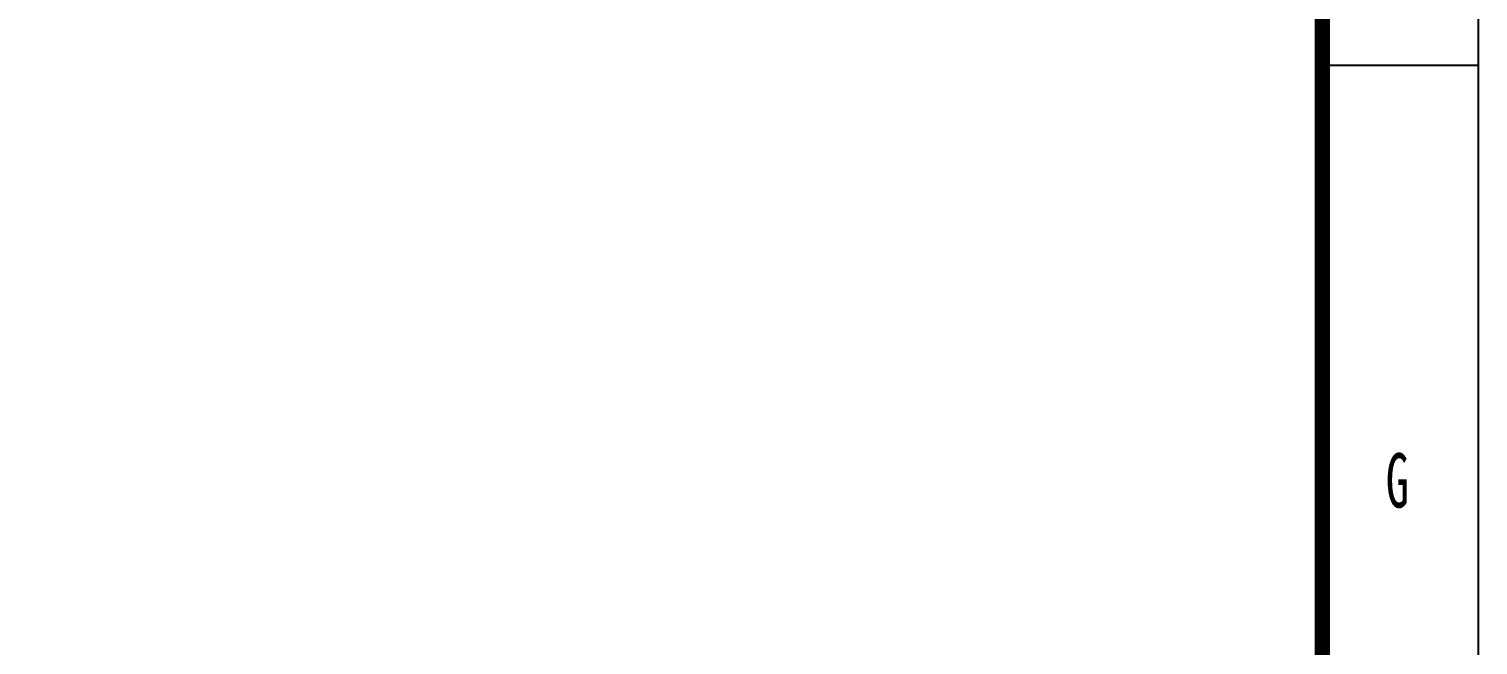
# Model space of a CAD drawing. Header units: millimetres. Extents: x -705761 to 1364679, y -410401 to 446404.
# Drawn here: x -482998 to -473690, y -57389 to -53431 of the extents above; entities that cross this region are included whole.
import ezdxf
from ezdxf.enums import TextEntityAlignment as Align

# ---------------------------------------------------------------- set-up
doc = ezdxf.new("R2010")
doc.units = ezdxf.units.MM
doc.layers.add('TK', color=7, linetype='Continuous')
doc.layers.add('模板-签名-公用', color=3, linetype='Continuous')
doc.layers.add('图框', color=7, linetype='Continuous', lineweight=13)
doc.styles.add('Style-仿宋_GB2312', font='')
doc.styles.add('宋体', font='', dxfattribs={"width": 0.7, "height": 2.5})
doc.styles.get('Style-仿宋_GB2312').set_extended_font_data('仿宋_GB2312')
doc.styles.get('宋体').set_extended_font_data('SimSun')

# ---------------------------------------------------------------- blocks, each defined once
blk = doc.blocks.new('BSIET_通用图框_A2+0.5_1')
at = {"layer": '图框', "color": 7, "lineweight": 25}
blk.add_line((0, 104.8), (-10, 104.8), dxfattribs=at)
at = {"layer": '图框', "color": 7, "lineweight": 25, "flags": 128}
blk.add_lwpolyline([(0, 0), (-891, 0), (-891, 420), (0, 420), (0, 0)], close=True, dxfattribs=at)
at = {"layer": '图框', "const_width": 1}
blk.add_lwpolyline([(-866, 410), (-10, 410), (-10, 10), (-866, 10)], close=True, dxfattribs=at)
at = {"layer": 'TK', "lineweight": 25, "style": '宋体', "width": 0.7, "flags": 3}
for tag, p in [('LZHQ_N会签10_T6_H6', (-878.235, 93.875)), ('LZHQ_N会签9_T6_H6', (-878.357, 85.875)), ('LZHQ_N会签8_T6_H6', (-878.235, 77.875)), ('LZHQ_N会签7_T6_H6', (-878.357, 69.875)), ('LZHQ_N会签6_T6_H6', (-878.253, 61.875)), ('LZHQ_N会签5_T6_H6', (-878.253, 53.875)), ('LZHQ_N会签4_T6_H6', (-878.253, 45.875)), ('LZHQ_N会签3_T6_H6', (-878.253, 37.875)), ('LZHQ_N会签2_T6_H6', (-878.253, 29.875)), ('LZHQ_N会签1_T6_H6', (-878.253, 21.875))]:
    blk.add_attdef(tag, text='', height=2.5, dxfattribs=at).set_placement(p, align=Align.MIDDLE)
at = {"layer": '图框', "color": 7, "lineweight": 25, "style": 'Style-仿宋_GB2312', "width": 0.628572}
blk.add_text('G', height=3.5, dxfattribs=at).set_placement((-5.181, 78.152), align=Align.MIDDLE_CENTER)
at = {"layer": '模板-签名-公用', "lineweight": 25, "style": '宋体', "width": 0.7}
blk.add_attdef('LZTQINS', text='', height=2, dxfattribs=at).set_placement((-10, 10), align=Align.MIDDLE)
at = {"layer": '模板-签名-公用', "lineweight": 25, "style": '宋体', "width": 0.7, "flags": 3}
blk.add_attdef('LZFRAME', (-45.909, 7.064), '', height=3, dxfattribs=at)

msp = doc.modelspace()

# ---------------------------------------------------------------- block references
at = {"layer": '图框', "lineweight": 40, "xscale": 100, "yscale": 100, "zscale": 100}
msp.add_blockref('BSIET_通用图框_A2+0.5_1', (-473689.82, -64145.78), dxfattribs=at)

doc.saveas('drawing.dxf')
